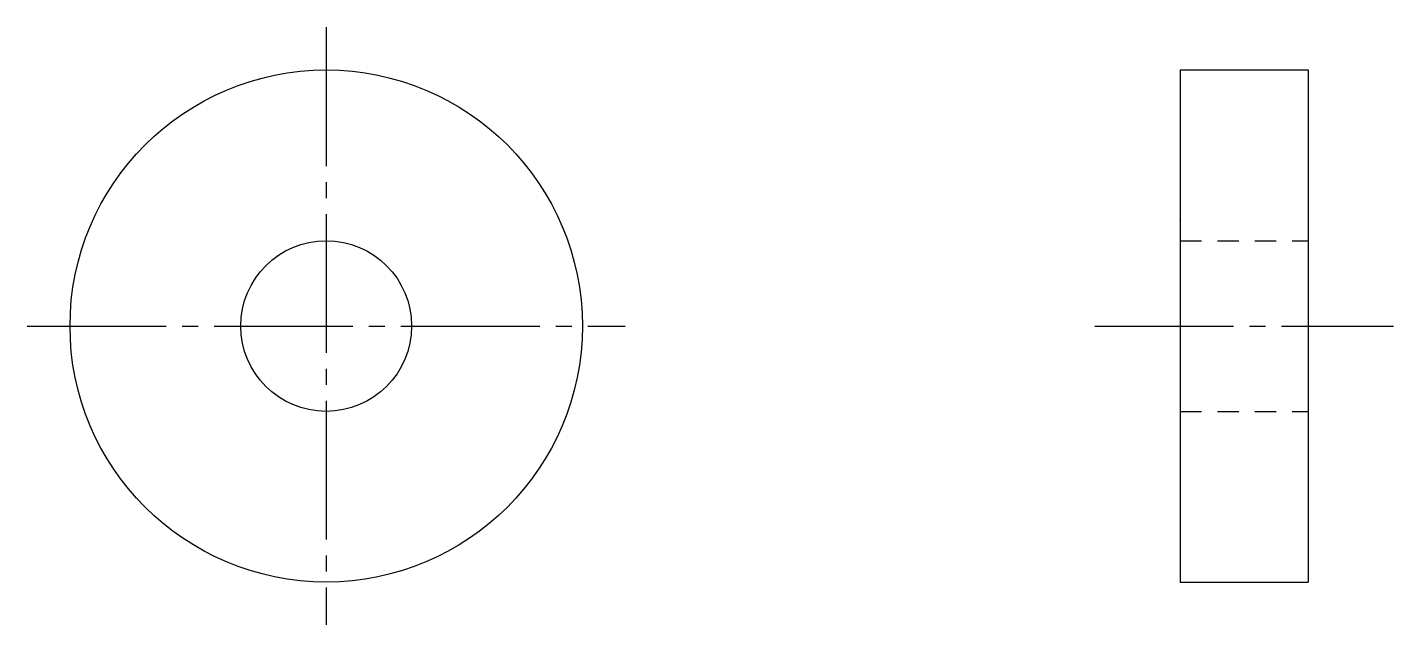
# Model space of a CAD drawing. Extents: x 5.2 to 90.7, y 5 to 62.5.
# Drawn here: x 58.65 to 90.65, y 48.46 to 62.46 of the extents above; entities outside this region: 2.
import ezdxf

# ---------------------------------------------------------------- set-up
doc = ezdxf.new("R2010")
doc.units = 0
doc.header["$LTSCALE"] = 0.25
doc.linetypes.add('CENTER', pattern=[17.5, 13, -1.5, 1.5, -1.5])
doc.linetypes.add('DASHED', pattern=[3.5, 2, -1.5])
doc.layers.get('0').update_dxf_attribs({"linetype": 'CONTINUOUS'})
doc.layers.add('CENTER', color=1, linetype='CENTER')
doc.styles.get("Standard").update_dxf_attribs({"font": 'txt.shx'})

msp = doc.modelspace()

# ---------------------------------------------------------------- linework, layer by layer
at = {"color": 7, "linetype": 'CONTINUOUS'}
for p, q in [((85.652, 61.455), (85.652, 49.455)), ((88.652, 61.455), (88.652, 49.455))]:
    msp.add_line(p, q, dxfattribs=at)
for p, q in [((85.652, 61.455), (88.652, 61.455)), ((85.652, 57.955), (85.652, 57.956)), ((85.652, 55.455), (85.652, 55.455)), ((85.652, 49.455), (88.652, 49.455))]:
    msp.add_line(p, q)
at = {"color": 3, "linetype": 'DASHED'}
for p, q in [((85.652, 57.455), (88.652, 57.455)), ((85.652, 53.455), (88.652, 53.455))]:
    msp.add_line(p, q, dxfattribs=at)
for radius in [6, 2]:
    msp.add_circle((65.652, 55.455), radius)
at = {"layer": 'CENTER', "color": 1, "linetype": 'CENTER'}
for p, q in [((65.652, 62.455), (65.652, 48.455)), ((58.652, 55.455), (72.652, 55.455)), ((83.652, 55.455), (90.652, 55.455))]:
    msp.add_line(p, q, dxfattribs=at)

# ---------------------------------------------------------------- texts
for s, p in [('WSF 12', (5, 12.5)), ('WSF12', (5, 5))]:
    msp.add_text(s, height=2).set_placement(p)

doc.saveas('drawing.dxf')
